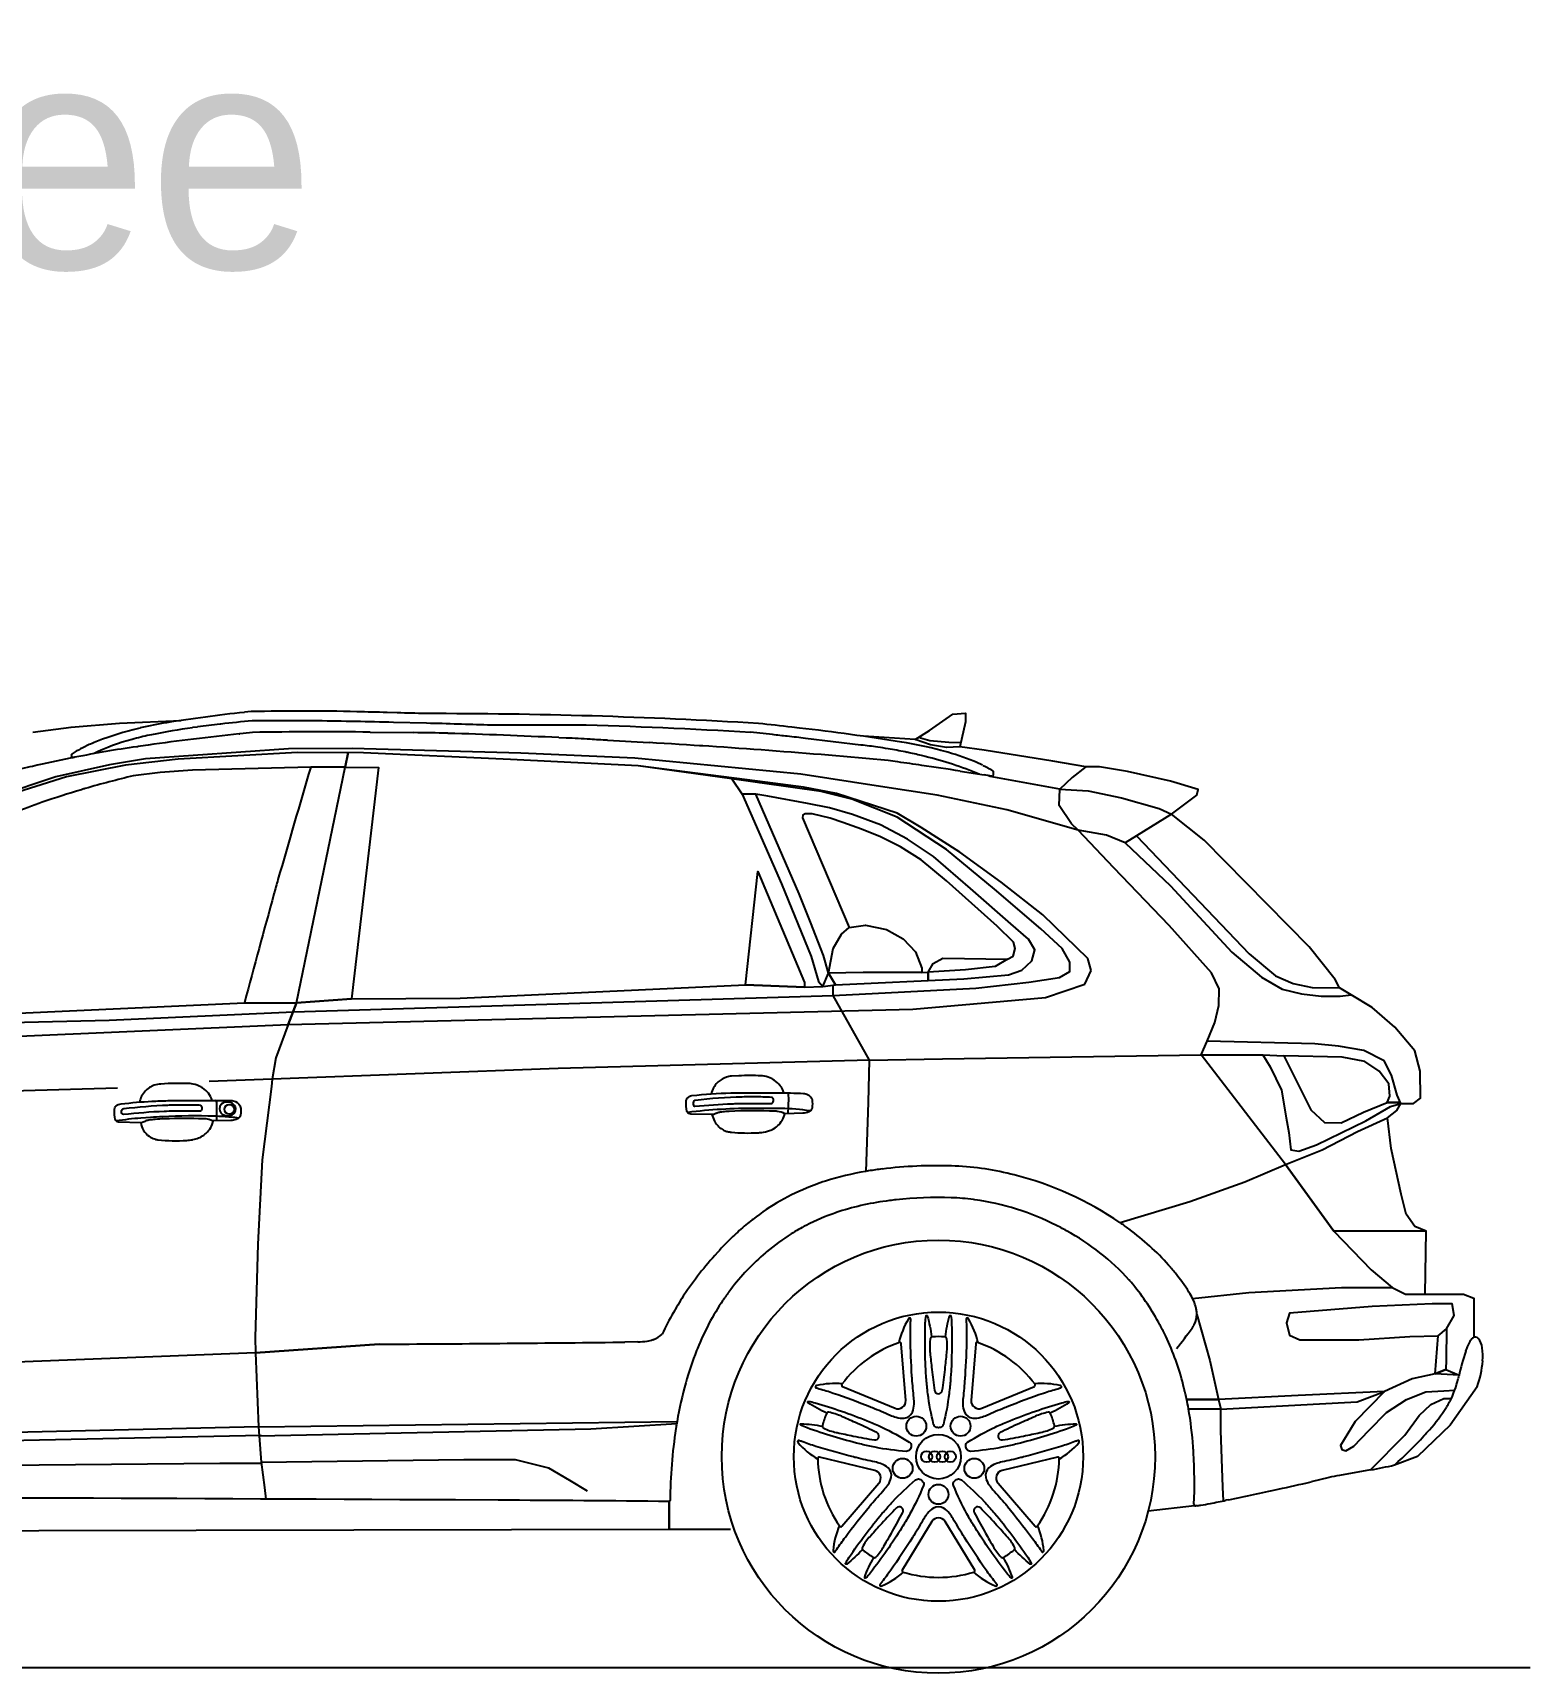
# Model space of a CAD drawing. Header units: millimetres. Extents: x -736 to -723.1, y -2314.2 to -2307.3.
# Drawn here: x -725.686 to -723.109, y -2310.099 to -2307.275 of the extents above; entities that cross this region are included whole.
import ezdxf

# ---------------------------------------------------------------- set-up
doc = ezdxf.new("R2010")
doc.units = ezdxf.units.MM
doc.layers.add('DwgFree.com-Lineas perimetro', color=250, linetype='Continuous')

msp = doc.modelspace()

# ---------------------------------------------------------------- linework, layer by layer
at = {"layer": 'DwgFree.com-Lineas perimetro', "color": 18, "true_color": 0x000000}
for p, q in [((-725.3103, -2308.4435), (-725.3221, -2308.4447)), ((-725.0588, -2308.4455), (-725.0764, -2308.4451)), ((-725.5014, -2308.4717), (-725.5044, -2308.4724)), ((-725.4026, -2308.47), (-725.4112, -2308.4711)), ((-725.3626, -2308.4649), (-725.364, -2308.4651)), ((-725.0083, -2308.4634), (-725.0652, -2308.462)), ((-724.3667, -2308.4717), (-724.3796, -2308.4702)), ((-725.5871, -2308.4995), (-725.589, -2308.5003)), ((-725.5117, -2308.4903), (-725.5152, -2308.4912)), ((-725.5074, -2308.5038), (-725.5051, -2308.5035)), ((-725.3309, -2308.4817), (-725.3297, -2308.4816)), ((-725.1056, -2308.4787), (-725.0306, -2308.4797)), ((-724.7807, -2308.4883), (-724.7679, -2308.4889)), ((-724.6971, -2308.4928), (-724.6254, -2308.4969)), ((-724.4131, -2308.4831), (-724.4291, -2308.4813)), ((-724.2607, -2308.501), (-724.3561, -2308.4897)), ((-725.6203, -2308.5188), (-725.6202, -2308.5193)), ((-724.2102, -2308.5081), (-724.2137, -2308.5075)), ((-724.1499, -2308.5208), (-724.1565, -2308.5191)), ((-724.1178, -2308.5117), (-724.123, -2308.5103)), ((-724.0899, -2308.5459), (-724.0489, -2308.5523)), ((-724.1569, -2308.6429), (-724.1986, -2308.6181)), ((-724.0904, -2308.6856), (-724.1569, -2308.6429)), ((-724.0192, -2308.7374), (-724.0904, -2308.6856)), ((-723.9477, -2308.7935), (-724.0192, -2308.7374)), ((-723.8699, -2308.8687), (-723.9477, -2308.7935)), ((-723.8642, -2308.8894), (-723.8699, -2308.8687)), ((-723.8756, -2308.9127), (-723.8642, -2308.8894)), ((-723.9429, -2308.9357), (-723.8756, -2308.9127)), ((-725.2468, -2308.982), (-725.2326, -2308.9448)), ((-725.2326, -2308.9448), (-725.2468, -2308.982)), ((-725.2468, -2308.982), (-724.1715, -2308.956)), ((-724.1715, -2308.956), (-723.9429, -2308.9357)), ((-725.7714, -2309.0052), (-725.2468, -2308.982)), ((-725.3698, -2309.1151), (-725.3698, -2309.148)), ((-724.2475, -2309.2343), (-724.252, -2309.2351)), ((-723.9969, -2309.2412), (-724.0025, -2309.2398)), ((-724.3397, -2309.258), (-724.3477, -2309.2611)), ((-724.2114, -2309.2854), (-724.2174, -2309.2862)), ((-724.0649, -2309.2839), (-724.067, -2309.2836)), ((-724.447, -2309.3177), (-724.4481, -2309.3185)), ((-724.3035, -2309.3061), (-724.3038, -2309.3062)), ((-723.9167, -2309.3319), (-723.9243, -2309.3281)), ((-723.7944, -2309.3381), (-723.7998, -2309.3341)), ((-724.5076, -2309.3745), (-724.5125, -2309.3799)), ((-724.4233, -2309.3738), (-724.4249, -2309.3751)), ((-723.7195, -2309.4103), (-723.7209, -2309.4086)), ((-724.4849, -2309.4385), (-724.4867, -2309.4409)), ((-723.798, -2309.4232), (-723.7988, -2309.4223)), ((-724.5785, -2309.469), (-724.5836, -2309.4778)), ((-723.6827, -2309.4815), (-723.6827, -2309.4799)), ((-724.6028, -2309.5154), (-724.6028, -2309.5154)), ((-723.745, -2309.501), (-723.746, -2309.4991)), ((-723.6872, -2309.4994), (-723.6865, -2309.4978)), ((-724.645, -2309.5287), (-724.6671, -2309.5291)), ((-724.6175, -2309.5251), (-724.6184, -2309.5254)), ((-724.542, -2309.5398), (-724.5436, -2309.5436)), ((-723.2115, -2309.5263), (-723.2125, -2309.5279)), ((-723.1913, -2309.5388), (-723.1913, -2309.5387)), ((-723.7041, -2309.61), (-723.706, -2309.6025)), ((-723.232, -2309.5891), (-723.2326, -2309.5915)), ((-723.2522, -2309.6405), (-723.2526, -2309.641)), ((-724.5773, -2309.6656), (-724.5778, -2309.6689)), ((-723.2917, -2309.6905), (-723.2918, -2309.6906)), ((-723.6886, -2309.7135), (-723.6889, -2309.7096)), ((-723.3837, -2309.749), (-723.4369, -2309.7584)), ((-723.455, -2309.7621), (-723.4858, -2309.7694)), ((-724.8853, -2309.8011), (-724.9586, -2309.8007)), ((-723.6275, -2309.8004), (-723.6324, -2309.8014)), ((-723.7663, -2309.8195), (-723.6866, -2309.8103)), ((-723.6827, -2309.8107), (-723.6844, -2309.8109))]:
    msp.add_line(p, q, dxfattribs=at)
for points in [[(-723.8737, -2308.5388), (-723.9305, -2308.5287), (-724.0487, -2308.5097), (-724.0906, -2308.5041), (-724.1133, -2308.5051), (-724.1412, -2308.5009), (-724.1674, -2308.4914), (-724.1425, -2308.4758), (-724.1027, -2308.448), (-724.0809, -2308.4463), (-724.0809, -2308.4613), (-724.0906, -2308.5041)], [(-725.6863, -2308.4789), (-725.6203, -2308.47), (-725.5371, -2308.4632), (-725.4309, -2308.4587)], [(-724.7527, -2308.4667), (-724.9035, -2308.4667)], [(-724.1674, -2308.4914), (-724.2564, -2308.4859)], [(-724.0891, -2308.4974), (-724.1093, -2308.4968), (-724.1419, -2308.4935), (-724.1581, -2308.4894), (-724.1581, -2308.4856)], [(-723.8866, -2308.6477), (-724.0096, -2308.6124), (-724.1293, -2308.5873), (-724.227, -2308.5722), (-724.364, -2308.5511), (-724.6499, -2308.5235), (-724.8462, -2308.5153), (-725.1368, -2308.507), (-725.246, -2308.5074), (-725.4923, -2308.5249), (-725.5544, -2308.5349), (-725.6464, -2308.5556), (-725.7449, -2308.5886), (-725.8535, -2308.643), (-725.953, -2308.7029), (-726.0793, -2308.7897), (-726.2243, -2308.8986)], [(-726.0907, -2308.9873), (-725.5551, -2308.9749), (-725.2374, -2308.9605), (-724.3085, -2308.9323), (-724.0632, -2308.9194), (-723.9718, -2308.9095), (-723.9189, -2308.9015), (-723.901, -2308.8907), (-723.901, -2308.8746), (-723.9145, -2308.8513), (-723.9512, -2308.8172), (-724.0311, -2308.7492), (-724.1135, -2308.6807), (-724.1985, -2308.6253), (-724.2765, -2308.5945), (-724.3293, -2308.5813), (-724.4347, -2308.5663), (-724.4831, -2308.5594), (-724.6445, -2308.5366), (-724.864, -2308.5262), (-725.1172, -2308.5142), (-725.2309, -2308.5137), (-725.4362, -2308.5253), (-725.5267, -2308.5355), (-725.6285, -2308.556), (-725.734, -2308.589)], [(-725.1484, -2308.5389), (-725.1432, -2308.5141), (-725.1484, -2308.5389), (-725.0914, -2308.5397), (-725.1375, -2308.938), (-725.2326, -2308.9448), (-725.1375, -2308.938), (-724.9507, -2308.9369), (-724.4596, -2308.9136), (-724.438, -2308.7188), (-724.3581, -2308.9096), (-724.3581, -2308.918), (-724.4596, -2308.9136), (-724.3581, -2308.918), (-724.3263, -2308.9166), (-724.3043, -2308.914), (-724.0839, -2308.9036), (-724.0068, -2308.8966), (-723.9838, -2308.8884), (-723.9667, -2308.8725), (-723.9613, -2308.8536), (-723.9726, -2308.8353), (-724.0026, -2308.8088), (-724.0722, -2308.7481), (-724.1356, -2308.6928), (-724.1807, -2308.6632), (-724.2273, -2308.6384), (-724.2751, -2308.6207), (-724.3146, -2308.609), (-724.3526, -2308.6018), (-724.4212, -2308.5889), (-724.4419, -2308.5856), (-724.4654, -2308.5856), (-724.4831, -2308.5594), (-724.4654, -2308.5856), (-724.3977, -2308.7399), (-724.3464, -2308.8653), (-724.3339, -2308.9083), (-724.3263, -2308.9166), (-724.3167, -2308.894), (-724.3043, -2308.914), (-724.3167, -2308.894), (-724.3251, -2308.8636), (-724.3478, -2308.8062), (-724.3671, -2308.7574), (-724.4419, -2308.5856)], [(-726.0553, -2308.978), (-725.812, -2308.9673), (-725.3219, -2308.9448), (-725.2326, -2308.9448), (-725.1484, -2308.5389), (-725.2079, -2308.5389), (-725.4113, -2308.544), (-725.4672, -2308.5482), (-725.5136, -2308.5541)], [(-724.1986, -2308.6181), (-724.3027, -2308.5842), (-724.3597, -2308.5738), (-724.4386, -2308.5632), (-724.6445, -2308.5366)], [(-723.2877, -2309.3381), (-723.3072, -2309.3298), (-723.3224, -2309.3087), (-723.331, -2309.2742), (-723.3478, -2309.1959), (-723.3542, -2309.1429), (-723.3385, -2309.1302), (-723.3315, -2309.1184), (-723.3094, -2309.1184), (-723.2975, -2309.1092), (-723.298, -2309.0627), (-723.3072, -2309.0276), (-723.3418, -2308.9866), (-723.3807, -2308.9531), (-723.4169, -2308.9309), (-723.4367, -2308.9188), (-723.4443, -2308.9045), (-723.4893, -2308.8484), (-723.6699, -2308.6648), (-723.7262, -2308.6203), (-723.6827, -2308.5876), (-723.68, -2308.5774), (-723.7278, -2308.5635), (-723.8018, -2308.5468), (-723.8501, -2308.5388), (-723.8737, -2308.5388), (-723.8973, -2308.557), (-723.9183, -2308.5769), (-723.8694, -2308.5801), (-723.812, -2308.5919), (-723.7476, -2308.6101), (-723.7262, -2308.6203), (-723.7863, -2308.6573), (-723.8058, -2308.6694), (-723.8378, -2308.6562), (-723.8866, -2308.6477), (-723.8984, -2308.6369), (-723.9193, -2308.6053), (-723.9183, -2308.5769), (-724.0381, -2308.5553), (-724.0422, -2308.5533)], [(-724.0087, -2308.8699), (-723.9988, -2308.8647), (-723.9953, -2308.8513), (-723.9983, -2308.8403), (-724.0262, -2308.813), (-724.1134, -2308.7351), (-724.157, -2308.6985), (-724.1924, -2308.6764), (-724.2272, -2308.6591), (-724.2595, -2308.6457), (-724.2922, -2308.6345), (-724.3139, -2308.6271), (-724.3446, -2308.6196), (-724.3569, -2308.6196), (-724.3606, -2308.6216), (-724.3611, -2308.6263)], [(-724.3611, -2308.6263), (-724.2809, -2308.815), (-724.2527, -2308.8112), (-724.2168, -2308.8188), (-724.1878, -2308.8345), (-724.1668, -2308.8572), (-724.1558, -2308.885), (-724.1558, -2308.8926), (-724.2569, -2308.8926), (-724.3167, -2308.894), (-724.3087, -2308.8513), (-724.2942, -2308.8269), (-724.2809, -2308.815)], [(-724.2462, -2309.0436), (-724.1205, -2309.0411), (-723.675, -2309.0345), (-723.665, -2309.011), (-723.6513, -2308.9785), (-723.6448, -2308.9497), (-723.6441, -2308.9208), (-723.6571, -2308.8934), (-723.73, -2308.8118), (-723.8254, -2308.7127), (-723.8866, -2308.6477)], [(-723.8058, -2308.6694), (-723.7281, -2308.7437), (-723.6223, -2308.8579), (-723.5715, -2308.9009), (-723.5356, -2308.9212), (-723.5021, -2308.9296), (-723.4686, -2308.9332), (-723.4359, -2308.9332), (-723.4169, -2308.9309)], [(-723.7863, -2308.6573), (-723.5924, -2308.8603), (-723.5473, -2308.8986), (-723.5166, -2308.9114), (-723.4842, -2308.9182), (-723.4367, -2308.9188)], [(-724.1558, -2308.8926), (-724.1453, -2308.892), (-724.1453, -2308.9065), (-724.1453, -2308.892), (-724.1366, -2308.8769), (-724.1198, -2308.8682), (-724.0087, -2308.8699), (-724.0296, -2308.8821), (-724.0808, -2308.8879), (-724.1453, -2308.892)], [(-724.252, -2309.2351), (-724.2478, -2309.1162), (-724.2462, -2309.0436), (-724.3085, -2308.9323), (-724.3085, -2308.9145)], [(-725.2468, -2308.982), (-725.2679, -2309.0394), (-725.2744, -2309.0763), (-725.2752, -2309.0891), (-725.2914, -2309.2154), (-725.2992, -2309.3606), (-725.3035, -2309.5209), (-725.3028, -2309.5473), (-725.0902, -2309.5326), (-725.3028, -2309.5473), (-725.2976, -2309.6751), (-725.2969, -2309.6901), (-725.2932, -2309.7355), (-725.2876, -2309.7791), (-725.285, -2309.7992)], [(-723.5301, -2309.223), (-723.675, -2309.0345), (-723.5689, -2309.0345), (-723.5561, -2309.055), (-723.537, -2309.0952), (-723.5287, -2309.1431), (-723.5242, -2309.168), (-723.521, -2309.198), (-723.5071, -2309.2004), (-723.4763, -2309.1891), (-723.3919, -2309.1482), (-723.3491, -2309.1231), (-723.3315, -2309.1184), (-723.3375, -2309.1039), (-723.3476, -2309.0693), (-723.3598, -2309.0447), (-723.3948, -2309.0268), (-723.4385, -2309.0193), (-723.4796, -2309.0152), (-723.665, -2309.011)], [(-725.5405, -2309.0916), (-726.3697, -2309.1156), (-726.3549, -2309.0305), (-726.3697, -2309.1156), (-726.3768, -2309.3249), (-726.3768, -2309.4904), (-726.372, -2309.5845), (-726.3661, -2309.6998), (-726.3652, -2309.717), (-726.3554, -2309.7816), (-726.3533, -2309.7956), (-726.2999, -2309.7742), (-726.2556, -2309.7564), (-726.197, -2309.7489), (-726.1107, -2309.7446), (-725.3644, -2309.7376), (-725.2929, -2309.7376)], [(-723.5689, -2309.0345), (-723.5327, -2309.0364), (-723.5135, -2309.0754), (-723.4864, -2309.129), (-723.4627, -2309.151), (-723.4339, -2309.1516), (-723.3955, -2309.133), (-723.3548, -2309.1166), (-723.3323, -2309.1166), (-723.3548, -2309.1166), (-723.3503, -2309.1053), (-723.3518, -2309.0846), (-723.3689, -2309.0624), (-723.3935, -2309.0458), (-723.4323, -2309.0382), (-723.5327, -2309.0364)], [(-724.2462, -2309.0436), (-724.7818, -2309.0579), (-725.2744, -2309.0763), (-725.3829, -2309.0805)], [(-723.8147, -2309.3233), (-723.6946, -2309.2868), (-723.6, -2309.2532), (-723.5301, -2309.223), (-723.4467, -2309.3381), (-723.5301, -2309.223), (-723.4669, -2309.1981), (-723.4062, -2309.1662), (-723.3542, -2309.1429)], [(-723.2895, -2309.4463), (-723.2877, -2309.3381), (-723.4467, -2309.3381), (-723.3827, -2309.4043), (-723.3461, -2309.4349)], [(-723.6879, -2309.4581), (-723.6899, -2309.4539), (-723.593, -2309.4437), (-723.4336, -2309.4349), (-723.3461, -2309.4349), (-723.3236, -2309.4463), (-723.2895, -2309.4463), (-723.2234, -2309.4463), (-723.206, -2309.4533), (-723.206, -2309.4999), (-723.206, -2309.5211)], [(-723.2721, -2309.5837), (-723.2673, -2309.518), (-723.2527, -2309.5061), (-723.2394, -2309.4832), (-723.2429, -2309.463), (-723.2777, -2309.463), (-723.3807, -2309.4679), (-723.5233, -2309.479), (-723.5282, -2309.4957), (-723.5233, -2309.5173), (-723.5052, -2309.5249), (-723.4036, -2309.5249), (-723.316, -2309.5193), (-723.2673, -2309.518)], [(-723.6827, -2309.4815), (-723.6599, -2309.5606), (-723.6454, -2309.6279)], [(-723.2527, -2309.5061), (-723.2535, -2309.5593), (-723.2537, -2309.5761), (-723.2721, -2309.5837), (-723.2537, -2309.5761), (-723.2312, -2309.5858)], [(-725.3028, -2309.5473), (-726.2158, -2309.5831), (-726.3717, -2309.5892)], [(-723.2312, -2309.5858), (-723.2721, -2309.5837), (-723.3119, -2309.5921), (-723.3594, -2309.6139), (-723.4102, -2309.6659), (-723.4352, -2309.707), (-723.4329, -2309.714), (-723.426, -2309.7162), (-723.4124, -2309.708), (-723.3867, -2309.6814), (-723.3563, -2309.6504), (-723.3218, -2309.6276), (-723.2883, -2309.6144), (-723.2576, -2309.6128), (-723.2386, -2309.6118)], [(-723.1998, -2309.6058), (-723.2463, -2309.672), (-723.3028, -2309.7262), (-723.3425, -2309.7406)], [(-723.3594, -2309.6139), (-723.5079, -2309.6212), (-723.6454, -2309.6279), (-723.7, -2309.6279), (-723.6454, -2309.6279), (-723.6415, -2309.6446), (-723.6969, -2309.6437), (-723.6417, -2309.6437), (-723.6417, -2309.681), (-723.6382, -2309.779), (-723.6374, -2309.8024)], [(-723.6415, -2309.6446), (-723.4825, -2309.636), (-723.4063, -2309.632), (-723.3594, -2309.6139)], [(-723.3837, -2309.749), (-723.3247, -2309.689), (-723.2997, -2309.6556), (-723.2798, -2309.6364), (-723.2573, -2309.6261), (-723.2445, -2309.6261)], [(-725.2976, -2309.6751), (-726.3661, -2309.6998), (-726.4984, -2309.7028)], [(-725.2929, -2309.69), (-725.8658, -2309.7016), (-726.3652, -2309.717), (-726.4972, -2309.721)], [(-725.2976, -2309.6751), (-724.5773, -2309.6656)], [(-725.2969, -2309.6901), (-724.7258, -2309.6785), (-724.5778, -2309.6689)], [(-725.2932, -2309.7355), (-724.9443, -2309.7314), (-724.8557, -2309.7314), (-724.7987, -2309.7453), (-724.7625, -2309.7668), (-724.7318, -2309.785)], [(-726.4909, -2309.855), (-724.5908, -2309.8512), (-724.5908, -2309.8034)], [(-724.5908, -2309.8034), (-724.5908, -2309.8512), (-724.4853, -2309.8512)], [(-727.8309, -2310.0893), (-723.1087, -2310.0893)]]:
    msp.add_lwpolyline(points, dxfattribs=at)
for points in [[(-725.6168, -2308.5226, 0.001241), (-725.6198, -2308.5232), (-725.6217, -2308.5236, 0.004699), (-725.6866, -2308.5377, 0.006213), (-725.7246, -2308.5468), (-725.725, -2308.5469, 0.015901), (-725.7891, -2308.5653)], [(-725.5136, -2308.5541, 0.011768), (-725.5959, -2308.5759, 0.002187), (-725.6012, -2308.5774), (-725.6027, -2308.5779, 0.010992), (-725.6699, -2308.5996, 0.011097), (-725.7189, -2308.6179), (-725.7204, -2308.6185, 0.014012), (-725.8019, -2308.6537), (-725.8032, -2308.6543, 0.009761), (-725.8473, -2308.6759, 0.019055), (-725.9695, -2308.7446, 0.000528), (-725.9836, -2308.7533), (-725.9851, -2308.7542, 0.009435), (-726.0536, -2308.7983)], [(-725.2079, -2308.5389, 0.000796), (-725.2643, -2308.7326, 0.004101), (-725.2713, -2308.7574, 0.000743), (-725.3219, -2308.9448, 0.0007)], [(-724.3935, -2309.0999, 0.18781), (-724.41, -2309.0782), (-724.4127, -2309.0766, 0.0201), (-724.4149, -2309.0753, 0.07303), (-724.4268, -2309.0713), (-724.4275, -2309.0712, 0.031941), (-724.433, -2309.0706, 0.025149), (-724.4709, -2309.0706), (-724.4835, -2309.0712, 0.071262), (-724.4923, -2309.0729, 0.091747), (-724.5063, -2309.0809, 0.019392), (-724.5076, -2309.0822), (-724.5078, -2309.0823, 0.144406), (-724.5185, -2309.1017, 0.144406)], [(-725.3778, -2309.1128, 0.186455), (-725.394, -2309.0914), (-725.3957, -2309.0904, 0.008962), (-725.3969, -2309.0897, 0.076508), (-725.4102, -2309.0847, 0.042457), (-725.4155, -2309.084, 0.026499), (-725.4658, -2309.0847, 0.060856), (-725.4771, -2309.0868, 0.050517), (-725.4829, -2309.0893, 0.139448), (-725.4991, -2309.1057, 0.10415), (-725.5022, -2309.1157)], [(-724.3481, -2309.1308, 0.028077), (-724.3981, -2309.1268, 0.005749), (-724.4186, -2309.1266), (-724.4422, -2309.1266, 0.02967), (-724.5592, -2309.1335)], [(-725.3321, -2309.1434, 0.021282), (-725.3576, -2309.1407), (-725.3583, -2309.1407, 0.0082), (-725.3738, -2309.14, 0.019156), (-725.4631, -2309.1409, 0.006469), (-725.4834, -2309.1421), (-725.5002, -2309.1434, 0.020618), (-725.5427, -2309.1483)], [(-725.5006, -2309.1515, 0.186461), (-725.4861, -2309.1747, 0.035694), (-725.4833, -2309.1765, 0.053765), (-725.4749, -2309.1799, 0.043809), (-725.4709, -2309.1808, 0.044774), (-725.4214, -2309.1817, 0.02668), (-725.4114, -2309.1805), (-725.4107, -2309.1804, 0.109373), (-725.3919, -2309.1726, 0.028189), (-725.3885, -2309.1698), (-725.3879, -2309.1693, 0.163605), (-725.3757, -2309.1481)], [(-724.5172, -2309.1372, 0.058163), (-724.5129, -2309.1484), (-724.5122, -2309.1498, 0.025453), (-724.5111, -2309.1515, 0.124814), (-724.4977, -2309.1637), (-724.4972, -2309.164, 0.012465), (-724.4962, -2309.1645, 0.058015), (-724.49, -2309.1666), (-724.4895, -2309.1667, 0.028505), (-724.4837, -2309.1676, 0.036071), (-724.4387, -2309.1686, 0.008945), (-724.4353, -2309.1683), (-724.4349, -2309.1683, 0.042205), (-724.4217, -2309.166, 0.050445), (-724.4143, -2309.1633), (-724.4138, -2309.163, 0.144979), (-724.3963, -2309.1469, 0.000367), (-724.3959, -2309.1463), (-724.3959, -2309.1463, 0.092162), (-724.392, -2309.1355)], [(-724.2928, -2309.6007, 0.073137), (-724.3369, -2309.6037, 0.222155), (-724.3391, -2309.6053, 0.46861), (-724.3381, -2309.6076, 0.007071), (-724.3327, -2309.6092, -0.013529), (-724.3083, -2309.6167, -0.013561), (-724.2453, -2309.64, -0.00152), (-724.243, -2309.6408), (-724.241, -2309.6417, -0.00812), (-724.2104, -2309.6547, 0.03033), (-724.2006, -2309.6584), (-724.2001, -2309.6585, 0.099588), (-724.1863, -2309.6599, 0.270901), (-724.1722, -2309.6496, 0.099588), (-724.1692, -2309.6361), (-724.1692, -2309.6356, 0.03033), (-724.1697, -2309.6251, -0.00812), (-724.1727, -2309.592), (-724.1728, -2309.5898, -0.00152), (-724.173, -2309.5874, -0.013561), (-724.1756, -2309.5203, -0.013529), (-724.1752, -2309.4948, 0.007071), (-724.1751, -2309.4891, 0.46861), (-724.1769, -2309.4875, 0.222155), (-724.1791, -2309.489, 0.073137), (-724.1956, -2309.53)], [(-724.1153, -2309.5202, -0.045043), (-724.1081, -2309.4838, -0.792484), (-724.1058, -2309.4839, -0.035921), (-724.1046, -2309.4959, -0.025826), (-724.1064, -2309.5906, -0.01267), (-724.1087, -2309.6144), (-724.1091, -2309.6178, -0.031005), (-724.1189, -2309.6708, -0.256319), (-724.1236, -2309.6758, -0.162243), (-724.131, -2309.6758, -0.256319), (-724.1356, -2309.6708, -0.031005), (-724.1455, -2309.6178), (-724.1459, -2309.6144, -0.01267), (-724.1482, -2309.5906, -0.025826), (-724.15, -2309.4959, -0.035921), (-724.1487, -2309.4839, -0.792484), (-724.1465, -2309.4838, -0.045043), (-724.1393, -2309.5202)], [(-724.059, -2309.53, 0.073137), (-724.0755, -2309.489, 0.222155), (-724.0777, -2309.4875, 0.46861), (-724.0795, -2309.4891, 0.007071), (-724.0794, -2309.4948, -0.013529), (-724.079, -2309.5203, -0.013561), (-724.0816, -2309.5874, -0.00152), (-724.0818, -2309.5898), (-724.0819, -2309.592, -0.00812), (-724.0849, -2309.6251, 0.03033), (-724.0853, -2309.6356), (-724.0853, -2309.6361, 0.099588), (-724.0824, -2309.6496, 0.270901), (-724.0683, -2309.6599, 0.099588), (-724.0545, -2309.6585), (-724.054, -2309.6584, 0.03033), (-724.0441, -2309.6547, -0.00812), (-724.0135, -2309.6417), (-724.0115, -2309.6408, -0.00152), (-724.0093, -2309.64, -0.013561), (-723.9463, -2309.6167, -0.013529), (-723.9219, -2309.6092, 0.007071), (-723.9165, -2309.6076, 0.46861), (-723.9155, -2309.6053, 0.222155), (-723.9176, -2309.6037, 0.073137), (-723.9617, -2309.6007)], [(-724.3197, -2309.6512, -0.045043), (-724.352, -2309.6331, -0.792484), (-724.3512, -2309.631, -0.035921), (-724.3394, -2309.6335, -0.025826), (-724.2499, -2309.6645, -0.01267), (-724.228, -2309.674), (-724.2249, -2309.6755, -0.031005), (-724.1775, -2309.7012, -0.256319), (-724.1742, -2309.7072, -0.162243), (-724.1765, -2309.7142, -0.256319), (-724.1827, -2309.7171, -0.031005), (-724.2361, -2309.7101), (-724.2395, -2309.7094, -0.01267), (-724.2628, -2309.7042, -0.025826), (-724.3535, -2309.6767, -0.035921), (-724.3644, -2309.6718, -0.792484), (-724.3638, -2309.6696, -0.045043), (-724.3271, -2309.674)], [(-723.9275, -2309.674, -0.045043), (-723.8907, -2309.6696, -0.792484), (-723.8902, -2309.6718, -0.035921), (-723.9011, -2309.6767, -0.025826), (-723.9918, -2309.7042, -0.01267), (-724.0151, -2309.7094), (-724.0185, -2309.7101, -0.031005), (-724.0719, -2309.7171, -0.256319), (-724.0781, -2309.7142, -0.162243), (-724.0804, -2309.7072, -0.256319), (-724.0771, -2309.7012, -0.031005), (-724.0297, -2309.6755), (-724.0266, -2309.674, -0.01267), (-724.0047, -2309.6645, -0.025826), (-723.9152, -2309.6335, -0.035921), (-723.9034, -2309.631, -0.792484), (-723.9026, -2309.6331, -0.045043), (-723.9349, -2309.6512)], [(-724.2979, -2309.845, 0.073137), (-724.3087, -2309.8878, 0.222155), (-724.3078, -2309.8903, 0.46861), (-724.3054, -2309.8901, 0.007071), (-724.3022, -2309.8855, -0.013529), (-724.2875, -2309.8646, -0.013561), (-724.2459, -2309.8118, -0.00152), (-724.2443, -2309.81), (-724.243, -2309.8083, -0.00812), (-724.2211, -2309.7833, 0.03033), (-724.2146, -2309.7751), (-724.2143, -2309.7746, 0.099588), (-724.2087, -2309.7619, 0.270901), (-724.2141, -2309.7453, 0.099588), (-724.2261, -2309.7383), (-724.2266, -2309.7382, 0.03033), (-724.2367, -2309.7354, -0.00812), (-724.2691, -2309.7279), (-724.2712, -2309.7274, -0.00152), (-724.2735, -2309.7268, -0.013561), (-724.3382, -2309.7086, -0.013529), (-724.3623, -2309.7003, 0.007071), (-724.3677, -2309.6984, 0.46861), (-724.3697, -2309.6997, 0.222155), (-724.369, -2309.7023, 0.073137), (-724.335, -2309.7306)], [(-723.9195, -2309.7306, 0.073137), (-723.8856, -2309.7023, 0.222155), (-723.8849, -2309.6997, 0.46861), (-723.8869, -2309.6984, 0.007071), (-723.8923, -2309.7003, -0.013529), (-723.9164, -2309.7086, -0.013561), (-723.9811, -2309.7268, -0.00152), (-723.9834, -2309.7274), (-723.9855, -2309.7279, -0.00812), (-724.0179, -2309.7354, 0.03033), (-724.028, -2309.7382), (-724.0285, -2309.7383, 0.099588), (-724.0405, -2309.7453, 0.270901), (-724.0459, -2309.7619, 0.099588), (-724.0403, -2309.7746), (-724.04, -2309.7751, 0.03033), (-724.0335, -2309.7833, -0.00812), (-724.0116, -2309.8083), (-724.0102, -2309.81, -0.00152), (-724.0087, -2309.8118, -0.013561), (-723.9671, -2309.8646, -0.013529), (-723.9524, -2309.8855, 0.007071), (-723.9492, -2309.8901, 0.46861), (-723.9468, -2309.8903, 0.222155), (-723.9459, -2309.8878, 0.073137), (-723.9567, -2309.845)], [(-724.2582, -2309.886, -0.045043), (-724.2853, -2309.9112, -0.792484), (-724.2871, -2309.9098, -0.035921), (-724.2811, -2309.8994, -0.025826), (-724.224, -2309.8238, -0.01267), (-724.2081, -2309.8059), (-724.2058, -2309.8034, -0.031005), (-724.1667, -2309.7663, -0.256319), (-724.16, -2309.765, -0.162243), (-724.154, -2309.7694, -0.256319), (-724.1532, -2309.7761, -0.031005), (-724.1764, -2309.8248), (-724.178, -2309.8278, -0.01267), (-724.1902, -2309.8484, -0.025826), (-724.2444, -2309.9261, -0.035921), (-724.2524, -2309.935, -0.792484), (-724.2543, -2309.9338, -0.045043), (-724.2388, -2309.9001)], [(-724.0158, -2309.9001, -0.045043), (-724.0003, -2309.9338, -0.792484), (-724.0022, -2309.935, -0.035921), (-724.0102, -2309.9261, -0.025826), (-724.0644, -2309.8484, -0.01267), (-724.0766, -2309.8278), (-724.0782, -2309.8248, -0.031005), (-724.1014, -2309.7761, -0.256319), (-724.1006, -2309.7694, -0.162243), (-724.0946, -2309.765, -0.256319), (-724.0879, -2309.7663, -0.031005), (-724.0488, -2309.8034), (-724.0465, -2309.8059, -0.01267), (-724.0306, -2309.8238, -0.025826), (-723.9735, -2309.8994, -0.035921), (-723.9675, -2309.9098, -0.792484), (-723.9693, -2309.9112, -0.045043), (-723.9964, -2309.886)], [(-724.0672, -2309.9252, 0.073137), (-724.0297, -2309.9487, 0.222155), (-724.0271, -2309.9487, 0.46861), (-724.0265, -2309.9463, 0.007071), (-724.03, -2309.9418, -0.013529), (-724.0453, -2309.9214, -0.013561), (-724.0826, -2309.8655, -0.00152), (-724.0839, -2309.8635), (-724.085, -2309.8617, -0.00812), (-724.1021, -2309.8331, 0.03033), (-724.1079, -2309.8244), (-724.1082, -2309.824, 0.099588), (-724.1186, -2309.8147, 0.270901), (-724.136, -2309.8147, 0.099588), (-724.1464, -2309.824), (-724.1467, -2309.8244, 0.03033), (-724.1525, -2309.8331, -0.00812), (-724.1696, -2309.8617), (-724.1707, -2309.8635, -0.00152), (-724.172, -2309.8655, -0.013561), (-724.2093, -2309.9214, -0.013529), (-724.2246, -2309.9418, 0.007071), (-724.2281, -2309.9463, 0.46861), (-724.2275, -2309.9487, 0.222155), (-724.2248, -2309.9487, 0.073137), (-724.1874, -2309.9252)]]:
    msp.add_lwpolyline(points, format="xyb", dxfattribs=at)
for points in [[(-725.4863, -2309.1469, 0.078696), (-725.4934, -2309.149), (-725.4977, -2309.151, -0.119348), (-725.5002, -2309.1516), (-725.5387, -2309.1502, -0.136041), (-725.5411, -2309.1495, -0.060116), (-725.5433, -2309.1477, -0.145406), (-725.5445, -2309.1453, -0.042144), (-725.5459, -2309.1306, -0.106659), (-725.5449, -2309.1257, -0.027219), (-725.5437, -2309.1234, -0.015623), (-725.5436, -2309.1233, -0.170453), (-725.5391, -2309.1199), (-725.5387, -2309.1197, -0.048481), (-725.5342, -2309.1188, -0.015504), (-725.4812, -2309.1143, -0.008668), (-725.454, -2309.1133, -0.002067), (-725.4152, -2309.1128, -0.002507), (-725.4073, -2309.1128), (-725.3486, -2309.1128, -0.054024), (-725.3411, -2309.1136, -0.215985), (-725.3296, -2309.1222, -0.069129), (-725.3291, -2309.1234, -0.098624), (-725.3287, -2309.1381, -0.207888), (-725.3321, -2309.1433, -0.092796), (-725.3408, -2309.147), (-725.341, -2309.1471, -0.049161), (-725.3456, -2309.1476), (-725.3752, -2309.1482, -0.107092), (-725.3772, -2309.1478, 0.039098), (-725.3828, -2309.1459), (-725.383, -2309.1458, 0.056707), (-725.3927, -2309.1445, 0.013807), (-725.4593, -2309.1446, 0.017266), (-725.4756, -2309.1457, 0.006859)], [(-725.5332, -2309.1354, -0.258915), (-725.5326, -2309.1286, -0.219045), (-725.5298, -2309.1269, -0.019093), (-725.4537, -2309.1208, -0.010545), (-725.4421, -2309.1205), (-725.4006, -2309.1205, -1), (-725.4006, -2309.1316), (-725.4429, -2309.1316, 0.011008), (-725.4602, -2309.1319, 0.015776), (-725.53, -2309.1372, -0.324252)], [(-725.3425, -2309.1184, 0.100728), (-725.3477, -2309.1161, 0.190524), (-725.3601, -2309.1181, 0.091953), (-725.3623, -2309.12, 0.342291), (-725.3624, -2309.1344, 0.096669), (-725.3602, -2309.1364, 0.158678), (-725.3481, -2309.1391, 0.125285), (-725.3415, -2309.1368), (-725.3413, -2309.1366, 0.0877), (-725.3387, -2309.1341, 0.031586), (-725.3383, -2309.1335, 0.283273), (-725.3389, -2309.1219, 0.087411), (-725.3419, -2309.1189)], [(-724.5607, -2309.1109), (-724.5604, -2309.1102, -0.143682), (-724.5567, -2309.1063), (-724.5565, -2309.1062, -0.106359), (-724.5518, -2309.1046, -0.019088), (-724.4848, -2309.1, -0.007538), (-724.4753, -2309.0999), (-724.392, -2309.0999, -0.003041), (-724.3877, -2309.0999, -0.008993), (-724.3648, -2309.1006), (-724.3598, -2309.1008, -0.121358), (-724.3517, -2309.1032, -0.085674), (-724.3473, -2309.107), (-724.3465, -2309.108, -0.141585), (-724.3449, -2309.1116, -0.063023), (-724.3447, -2309.1254, -0.166952), (-724.3467, -2309.1296, -0.153371), (-724.3554, -2309.1341), (-724.3558, -2309.1342, -0.036118), (-724.3609, -2309.1348), (-724.3904, -2309.1359, -0.124516), (-724.3916, -2309.1357, 0.085328), (-724.4047, -2309.1318), (-724.4051, -2309.1318, 0.019507), (-724.4082, -2309.1316, 0.019542), (-724.4876, -2309.1317, 0.014213), (-724.4934, -2309.1321), (-724.4936, -2309.1321, 0.012001), (-724.5028, -2309.1332, 0.052668), (-724.5084, -2309.1346), (-724.5086, -2309.1347, 0.043572), (-724.513, -2309.1368, -0.138728), (-724.5147, -2309.1373), (-724.5532, -2309.1364, -0.024962), (-724.5537, -2309.1364, -0.218127), (-724.5599, -2309.1326, -0.096221), (-724.5604, -2309.1315, -0.061742), (-724.5618, -2309.1147, -0.10786)], [(-724.4653, -2309.107, 0.020906), (-724.5461, -2309.1128, 0.173942), (-724.5477, -2309.1136, 0.303033), (-724.5491, -2309.1213, 0.324376), (-724.5464, -2309.123, -0.011799), (-724.4825, -2309.1186, -0.003512), (-724.4781, -2309.1184, -0.012008), (-724.4341, -2309.1181), (-724.4161, -2309.1184, 0.320252), (-724.4116, -2309.1153, 0.198045), (-724.4119, -2309.1095, 0.27411), (-724.4142, -2309.1078, 0.016703), (-724.4447, -2309.1068), (-724.4513, -2309.1068, 0.007401)], [(-724.1129, -2309.5476), (-724.1127, -2309.5461, 0.056101), (-724.1129, -2309.5233, 0.36087), (-724.1165, -2309.5199, 0.032443), (-724.138, -2309.5199, 0.36087), (-724.1417, -2309.5233, 0.056101), (-724.1419, -2309.5461), (-724.1417, -2309.5476, 0.00129), (-724.1387, -2309.5759, 0.011068), (-724.1339, -2309.6125, 0.85764), (-724.1207, -2309.6125, 0.011068), (-724.1159, -2309.5759, 0.00129)], [(-724.1836, -2309.6294), (-724.1914, -2309.5317, 0.489435), (-724.1945, -2309.5297, 0.150575), (-724.2935, -2309.6016, 0.489435), (-724.2925, -2309.6052), (-724.2021, -2309.6428, 0.560703)], [(-724.0525, -2309.6428), (-723.962, -2309.6052, 0.489435), (-723.9611, -2309.6016, 0.150575), (-724.0601, -2309.5297, 0.489435), (-724.0632, -2309.5317), (-724.071, -2309.6294, 0.560703)], [(-724.2928, -2309.6574), (-724.2942, -2309.6567, 0.056101), (-724.3159, -2309.6499, 0.36087), (-724.3203, -2309.6523, 0.032443), (-724.327, -2309.6727, 0.36087), (-724.3248, -2309.6773, 0.056101), (-724.3032, -2309.6845), (-724.3017, -2309.6848, 0.00129), (-724.2739, -2309.6907, 0.011068), (-724.2376, -2309.6974, 0.85764), (-724.2335, -2309.6849, 0.011068), (-724.2668, -2309.669, 0.00129)], [(-723.9529, -2309.6848), (-723.9514, -2309.6845, 0.056101), (-723.9298, -2309.6773, 0.36087), (-723.9276, -2309.6727, 0.032443), (-723.9343, -2309.6523, 0.36087), (-723.9387, -2309.6499, 0.056101), (-723.9604, -2309.6567), (-723.9618, -2309.6574, 0.00129), (-723.9878, -2309.669, 0.011068), (-724.0211, -2309.6849, 0.85764), (-724.017, -2309.6974, 0.011068), (-723.9807, -2309.6907, 0.00129)], [(-724.2369, -2309.7499), (-724.3322, -2309.7271, 0.489435), (-724.3351, -2309.7295, 0.150575), (-724.2972, -2309.8459, 0.489435), (-724.2935, -2309.846), (-724.2298, -2309.7716, 0.560703)], [(-724.0248, -2309.7716), (-723.9611, -2309.846, 0.489435), (-723.9573, -2309.8459, 0.150575), (-723.9195, -2309.7295, 0.489435), (-723.9224, -2309.7271), (-724.0177, -2309.7499, 0.560703)], [(-724.244, -2309.8624), (-724.245, -2309.8635, 0.056101), (-724.2583, -2309.8821, 0.36087), (-724.2573, -2309.887, 0.032443), (-724.2399, -2309.8996, 0.36087), (-724.235, -2309.899, 0.056101), (-724.2214, -2309.8807), (-724.2207, -2309.8794, 0.00129), (-724.2065, -2309.8547, 0.011068), (-724.1888, -2309.8223, 0.85764), (-724.1995, -2309.8145, 0.011068), (-724.225, -2309.8413, 0.00129)], [(-724.1387, -2309.8378), (-724.1898, -2309.9214, 0.489435), (-724.1885, -2309.9249, 0.150575), (-724.0661, -2309.9249, 0.489435), (-724.0648, -2309.9214), (-724.1159, -2309.8378, 0.560703)], [(-724.0339, -2309.8794), (-724.0332, -2309.8807, 0.056101), (-724.0196, -2309.899, 0.36087), (-724.0146, -2309.8996, 0.032443), (-723.9973, -2309.887, 0.36087), (-723.9963, -2309.8821, 0.056101), (-724.0096, -2309.8635), (-724.0106, -2309.8624, 0.00129), (-724.0296, -2309.8413, 0.011068), (-724.0551, -2309.8145, 0.85764), (-724.0657, -2309.8223, 0.011068), (-724.0481, -2309.8547, 0.00129)]]:
    msp.add_lwpolyline(points, format="xyb", close=True, dxfattribs=at)
for centre, radius in [((-725.348, -2309.1282), 0.00847), ((-724.1273, -2309.7262), 0.3729), ((-724.1273, -2309.7263), 0.249), ((-724.1654, -2309.6738), 0.0171), ((-724.0892, -2309.6738), 0.0171), ((-724.1273, -2309.7263), 0.0385), ((-724.1477, -2309.7263), 0.00963), ((-724.1341, -2309.7263), 0.00963), ((-724.1205, -2309.7263), 0.00963), ((-724.1069, -2309.7263), 0.00963), ((-724.189, -2309.7464), 0.0171), ((-724.0656, -2309.7464), 0.0171), ((-724.1273, -2309.7912), 0.0171)]:
    msp.add_circle(centre, radius, dxfattribs=at)
for centre, radius, start, end in [((-725.0556, -2310.9482), 2.5176, 96.0776, 99.1519), ((-725.2249, -2312.4056), 3.9631, 88.6076, 91.2347), ((-725.6815, -2331.1896), 22.7526, 88.4761, 88.60764), ((-725.4166, -2321.8965), 13.4557, 88.26968, 88.4761), ((-725.0016, -2317.8358), 9.3889, 86.55163, 90.05332), ((-725.3816, -2308.9893), 0.5313, 103.37, 111.307), ((-725.356, -2309.0835), 0.6289, 99.1519, 103.37), ((-725.262, -2309.55), 1.0891, 97.8754, 101.6415), ((-725.1872, -2310.0273), 1.5722, 96.4545, 97.8754), ((-725.0533, -2311.1988), 2.7513, 95.3255, 96.4545), ((-725.2598, -2313.587), 5.1279, 89.2879, 90.5461), ((-725.1882, -2314.8802), 6.402, 89.26073, 91.07226), ((-725.3236, -2318.7149), 10.2562, 88.55629, 89.28787), ((-725.2064, -2316.3219), 7.8609, 88.1636, 88.55629), ((-725.3789, -2321.7031), 13.2449, 87.94295, 88.1636), ((-724.9307, -2316.2397), 7.7751, 86.45837, 88.68821), ((-725.0954, -2314.7181), 6.2887, 83.46449, 83.98896), ((-724.8186, -2312.4161), 3.9702, 80.8996, 83.4645), ((-725.487, -2308.7319), 0.253, 113.7726, 121.3945), ((-725.1964, -2310.6449), 2.1635, 98.2635, 101.1201), ((-725.4604, -2308.7873), 0.3144, 111.307, 113.7726), ((-725.4229, -2308.8418), 0.3625, 104.7504, 115.9971), ((-725.3676, -2309.0376), 0.566, 101.6415, 104.7504), ((-725.0531, -2311.6152), 3.1444, 97.945, 98.2635), ((-724.8193, -2313.2908), 4.8362, 96.0722, 97.945), ((-718.9343, -2368.6003), 60.4579, 96.051537, 96.072239), ((-725.0813, -2312.4098), 3.9305, 88.4037, 89.2607), ((-725.2159, -2317.2418), 8.7643, 87.15331, 88.40365), ((-725.0802, -2314.7699), 6.2887, 86.78141, 87.15331), ((-726.377, -2337.8307), 29.3859, 86.72277, 86.78141), ((-725.2994, -2320.269), 11.7914, 84.71741, 86.72277), ((-725.9368, -2330.1287), 21.6717, 86.28516, 86.30124), ((-724.9945, -2313.5595), 5.1096, 83.6473, 83.8957), ((-725.0637, -2314.327), 5.88, 83.39787, 83.64733), ((-725.7398, -2320.168), 11.7601, 83.2427, 83.39787), ((-724.4179, -2309.8282), 1.3365, 81.9999, 83.2427), ((-724.3249, -2309.1664), 0.6682, 80.4227, 81.9999), ((-724.2975, -2309.1634), 0.676, 75.0343, 80.8996), ((-725.6171, -2308.5186), 0.00314, 121.3945, 183.5356), ((-725.6164, -2308.519), 0.00386, 183.5356, 235.5532), ((-725.6172, -2308.5203), 0.00236, 235.5532, 281.4077), ((-725.4924, -2309.139), 0.6289, 101.1201, 101.4077), ((-725.3545, -2316.5903), 8.1429, 81.83264, 81.94728), ((-724.3441, -2309.3016), 0.8047, 78.3067, 80.4227), ((-735.1239, -2384.664), 76.914, 81.801791, 81.832642), ((-724.3164, -2309.1679), 0.6682, 76.1543, 78.3067), ((-724.3082, -2309.1627), 0.6611, 67.7141, 76.1543), ((-724.2292, -2308.9283), 0.4313, 67.7995, 75.0343), ((-724.1405, -2308.711), 0.1965, 62.9964, 67.7995), ((-725.015, -2314.498), 6.0235, 81.16529, 81.80179), ((-724.1703, -2308.7712), 0.2637, 58.7763, 62.9964), ((-724.4111, -2310.8826), 2.3583, 80.8358, 81.1653), ((-724.0351, -2308.5521), 0.00236, 260.8358, 349.5639), ((-724.0348, -2308.5477), 0.00236, 2.0049, 58.7763), ((-724.0551, -2308.5484), 0.0227, 349.5639, 2.0049), ((-725.3722, -2309.1151), 0.00236, 0, 90), ((-724.6264, -2309.1117), 0.2413, 354.2696, 2.7904), ((-724.1642, -2309.7573), 0.5296, 99.5504, 107.3037), ((-724.1628, -2309.7382), 0.511, 96.8792, 99.5504), ((-724.1295, -2310.0138), 0.7885, 88.2267, 96.8792), ((-724.1202, -2309.7128), 0.4874, 76.0238, 88.2267), ((-724.2074, -2309.6231), 0.3882, 111.1763, 128.1139), ((-724.2375, -2309.5219), 0.283, 107.3037, 111.1763), ((-724.1321, -2309.7843), 0.5596, 55.4513, 76.0238), ((-724.1555, -2309.7493), 0.4673, 97.6161, 108.466), ((-724.1541, -2309.7139), 0.4324, 96.1306, 97.6161), ((-724.1264, -2309.9718), 0.6917, 88.2456, 96.1306), ((-724.116, -2309.634), 0.3537, 82.0268, 88.2456), ((-724.1271, -2309.728), 0.4484, 63.102, 82.0268), ((-724.2443, -2309.5783), 0.3302, 128.1139, 130.5168), ((-724.1918, -2309.6417), 0.3537, 108.466, 117.5131), ((-724.0621, -2309.6827), 0.4363, 53.0389, 55.4513), ((-724.1569, -2309.6899), 0.4717, 133.42, 138.0455), ((-724.0749, -2309.7765), 0.591, 130.5168, 133.42), ((-724.1936, -2309.6428), 0.3537, 121.9272, 130.487), ((-724.1789, -2309.6664), 0.3816, 117.5131, 121.9272), ((-724.0768, -2309.6474), 0.3537, 61.2831, 63.102), ((-724.1059, -2309.7006), 0.4144, 42.1816, 61.2831), ((-724.0534, -2309.6824), 0.4308, 40.8544, 53.0389), ((-724.0689, -2309.7787), 0.5965, 138.0455, 146.9931), ((-724.1577, -2309.6882), 0.4116, 130.487, 142.6634), ((-723.9654, -2309.6062), 0.3144, 38.9428, 40.8544), ((-723.9929, -2309.6312), 0.3515, 32.3961, 38.9428), ((-723.9145, -2309.5288), 0.1572, 39.1687, 42.1816), ((-724.141, -2309.7133), 0.4493, 28.4668, 39.1687), ((-724.2725, -2309.6465), 0.3537, 146.9931, 149.8864), ((-724.1167, -2309.7119), 0.4589, 146.246, 157.973), ((-724.2367, -2309.6316), 0.3144, 142.6634, 146.246), ((-723.7957, -2309.506), 0.1179, 26.2312, 32.3961), ((-723.7563, -2309.4882), 0.0747, 14.64, 23.7631), ((-724.2409, -2309.6766), 0.3962, 149.8864, 155.9992), ((-723.7205, -2309.4815), 0.0377, 334.2765, 360), ((-723.7182, -2309.4783), 0.0354, 7.7305, 14.64), ((-723.7302, -2309.4799), 0.0475, 0, 7.7305), ((-724.6313, -2309.4846), 0.042, 288.6007, 312.7753), ((-724.0559, -2309.6696), 0.3537, 25.2288, 28.4668), ((-724.1523, -2309.715), 0.4603, 14.1479, 25.2288), ((-724.9418, -2308.5728), 1.5603, 321.6868, 323.3023), ((-723.7191, -2309.4841), 0.0354, 323.3023, 330.9312), ((-723.7835, -2309.4483), 0.109, 330.9312, 332.0177), ((-723.1981, -2309.5349), 0.0159, 121.8317, 147.3903), ((-723.2031, -2309.5267), 0.00629, 38.3088, 121.8317), ((-723.2249, -2309.5439), 0.0341, 8.9047, 38.3088), ((-725.6204, -2219.1951), 90.3391, 270.336322, 270.599516), ((-724.6834, -2308.7432), 0.7861, 270.5995, 271.1889), ((-724.6473, -2309.4142), 0.1145, 271.1889, 279.4432), ((-724.6389, -2309.4651), 0.0629, 279.4432, 288.6007), ((-724.0699, -2309.7352), 0.511, 157.973, 164.5516), ((-722.6815, -2309.7163), 0.565, 162.308, 166.893), ((-723.1, -2309.5828), 0.1258, 158.6931, 162.308), ((-723.1681, -2309.5563), 0.0527, 147.3903, 158.6931), ((-723.2845, -2309.5534), 0.0943, 355.1331, 8.9047), ((-723.3765, -2309.5456), 0.1867, 341.1792, 355.1331), ((-723.9013, -2309.7818), 0.6859, 164.5516, 170.2488), ((-723.4091, -2309.5501), 0.1813, 333.1822, 346.7876), ((-723.7295, -2309.4723), 0.511, 346.7876, 346.893), ((-724.1615, -2309.7253), 0.4717, 9.9647, 14.1479), ((-723.3315, -2309.5893), 0.0943, 327.1407, 333.1822), ((-724.3203, -2309.7532), 0.6329, 3.9538, 9.9647), ((-723.518, -2309.4696), 0.316, 318.2398, 327.1407), ((-723.692, -2309.8113), 0.8973, 171.446, 179.3943), ((-724.1517, -2309.7422), 0.4324, 170.2488, 171.446), ((-723.7259, -2309.3008), 0.5835, 311.0851, 318.081), ((-727.0687, -2306.2994), 5.076, 318.081, 318.2398), ((-724.1983, -2309.7487), 0.511, 3.2346, 3.9538), ((-724.575, -2309.77), 0.8883, 357.5469, 3.2346), ((-723.512, -2309.0185), 0.7417, 279.9623, 283.2089), ((-724.2114, -2306.7099), 3.1444, 282.2854, 283.3425), ((-723.3825, -2310.0681), 0.3144, 99.9623, 103.3425), ((-727.3745, -2773.7981), 464.0036, 89.701679, 89.891156), ((-725.2299, -2374.0384), 64.2382, 89.429928, 89.692622), ((-724.5908, -2309.8018), 0.00157, 270.0014, 359.3943), ((-724.5374, -2305.439), 4.4553, 281.3675, 281.7196), ((-725.419, -2301.1647), 8.8195, 281.71963, 282.28536), ((-723.6848, -2309.8081), 0.00283, 177.5469, 277.081), ((-723.7166, -2309.5377), 0.2751, 277.081, 278.5288), ((-723.7263, -2309.4733), 0.3402, 278.5288, 281.3675)]:
    msp.add_arc(centre, radius, start, end, dxfattribs=at)

# ---------------------------------------------------------------- texts
msp.add_text('DwgFree.com - Cad Blocks Free', height=0.385611, dxfattribs=at).set_placement((-732.6798, -2307.6809))

doc.saveas('drawing.dxf')
